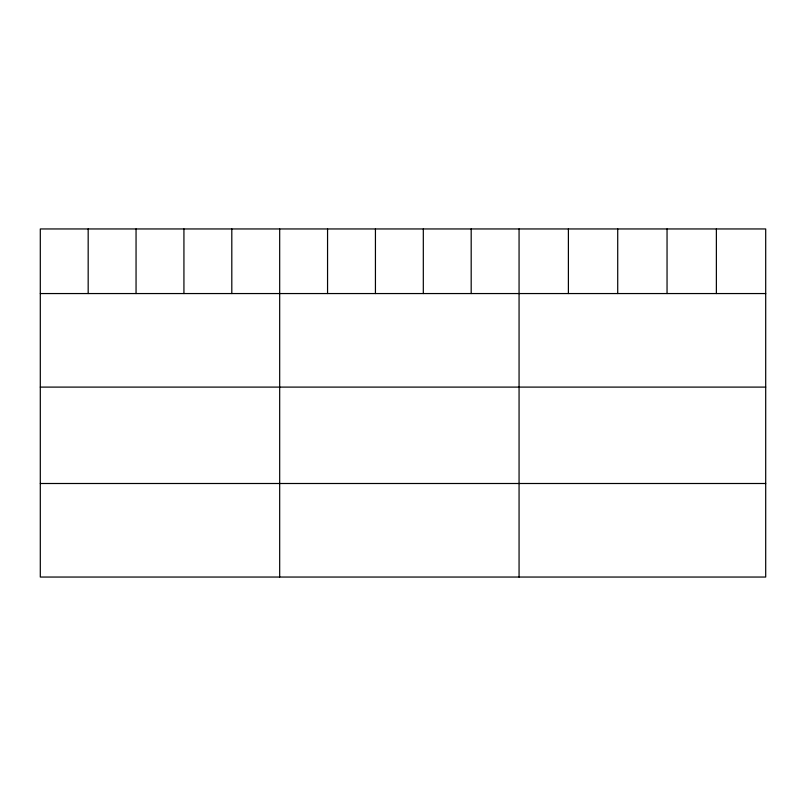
<?xml version="1.0" encoding="UTF-8"?>
<svg xmlns="http://www.w3.org/2000/svg" width="806" height="806" viewBox="0 0 806 806"><rect width="100%" height="100%" fill="white"/><g stroke="black" fill="none" stroke-linecap="round" stroke-linejoin="round"><path stroke-width="1.21" d="M765.7 293.555L765.7 577.046L40.3 577.046L40.3 228.954L765.7 228.954L765.7 293.555L40.3 293.555M40.3 387.102L765.7 387.102M40.3 483.499L765.7 483.499M716.373 228.954L716.373 293.555M667.046 228.954L667.046 293.555M617.718 228.954L617.718 293.555M568.391 228.954L568.391 293.555M519.064 228.954L519.064 577.046M471.188 228.954L471.188 293.555M423.311 228.954L423.311 293.555M375.435 228.954L375.435 293.555M327.558 228.954L327.558 293.555M279.682 228.954L279.682 577.046M231.806 228.954L231.806 293.555M183.929 228.954L183.929 293.555M136.053 228.954L136.053 293.555M88.176 228.954L88.176 293.555"/></g></svg>
